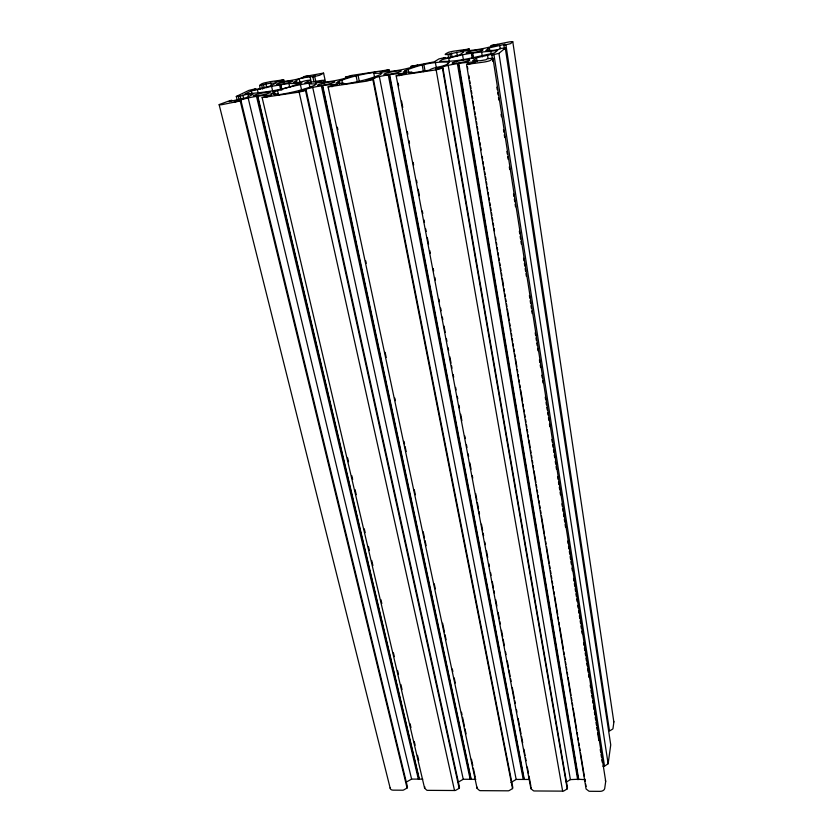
<?xml version="1.0" encoding="UTF-8"?>
<svg xmlns="http://www.w3.org/2000/svg" width="833" height="833" viewBox="0 0 833 833"><rect width="100%" height="100%" fill="white"/><g stroke="black" fill="none" stroke-linecap="round" stroke-linejoin="round"><path stroke-width="1.25" d="M602.853 766.162L604.519 766.162L608.132 763.757L610.735 744.879L505.287 48.085L499.956 48.449L498.696 49.48L493.126 50.396L485.795 50.574L489.304 47.856L505.11 44.253L503.903 45.232L504.486 49.095M325.516 82.03L323.568 73.065L303.212 76.782L309.553 75.73C298.547 79.468 286.677 81.696 275.036 82.019L283.689 79.812L284.261 82.342M390.24 787.737A4.061 2.593 -16.6 0 0 393.166 790.153L402.578 790.205A1.656 1.072 -16.3 0 0 403.818 789.882L407.077 788.028L407.472 786.914L241.029 100.793L234.271 101.897C246.183 97.794 259.063 95.243 271.683 95.129L262.135 97.617L424.58 788.122L426.59 790.007A1.666 1.083 -15.2 0 0 427.506 790.35L454.797 790.507A1.676 1.104 -13.9 0 0 455.922 790.184L459.16 788.299L459.493 787.175L306.19 90.203L299.203 91.338C311.355 87.017 324.599 84.654 337.511 84.414L328.087 86.892L477.09 788.393L479.267 790.309A1.687 1.114 -12.7 0 0 480.224 790.652L508.192 790.819A1.697 1.125 -11.3 0 0 509.327 790.486L512.534 788.591L512.805 787.445L373.455 79.26L366.239 80.437C378.63 75.907 392.26 73.731 405.473 73.346L404.047 74.283L396.185 75.824L530.913 788.684L533.266 790.621A1.708 1.145 -9.9 0 0 534.255 790.965L562.941 791.131A1.718 1.156 -8.4 0 0 564.087 790.798L567.242 788.872L567.45 787.716L442.937 67.962L435.482 69.17C448.112 64.422 462.169 62.444 475.685 61.913L474.55 62.819L466.542 64.391L586.088 788.976L588.619 790.933A1.728 1.166 -7 0 0 589.785 791.288L600.093 791.35A4.248 2.863 -6.4 0 0 604.716 788.476L605.685 781.479A1.718 1.145 -6.2 0 0 605.299 780.656M530.913 788.684L531.162 787.539M477.09 788.393L477.403 787.268M424.58 788.122L424.945 786.998M323.589 73.189L319.56 75.303L312.885 76.865L313.979 81.946M283.689 79.812L269.902 81.696C266.279 82.863 256.689 82.915 260.594 89.037M310.105 80.28L304.628 83.154L322.038 80.343L324.297 80.374L324.849 82.915M492.844 61.486L491.834 55.061L498.957 53.354L505.287 48.085M491.834 55.061L493.167 53.978L476.486 57.8L472.603 60.819L480.204 60.726L486.055 59.768L487.451 58.622L492.959 58.279L490.533 60.351A5.592 0.635 -10.6 0 1 484.108 62.059L466.542 64.391M237.228 100.231L236.312 96.441L248.952 90.349L255.908 88.715L253.471 89.891L258.449 89.069L269.528 86.268L275.785 83.196L270.746 83.102L259.75 85.278M396.185 75.824L436.534 69.785L442.937 67.962M503.903 45.232L510.431 43.701L512.732 41.889A5.092 0.531 -10.5 0 0 508.619 42.035L490.845 45.638L497.759 44.482C486.17 48.741 473.29 50.542 460.899 51.198L469.208 49.012L469.625 51.573M469.208 49.012L453.569 51.177C451.85 51.479 450.132 51.823 448.466 52.354C435.742 58.602 464.148 49.407 463.617 52.104L459.764 54.874L449.06 57.654L443.614 58.549L445.155 57.487L438.939 58.914L434.232 61.85L410.804 66.411L417.833 65.255C405.9 69.597 392.749 71.68 380.015 72.107L388.949 69.753L389.438 72.315M405.484 70.67L404.953 70.67C418.978 64.943 434.128 61.225 449.539 62.215L447.581 63.62L448.133 63.62C442.583 67.463 434.764 66.442 429.162 70.201L410.294 73.273L411.981 72.148L403.214 72.138L405.484 70.67L405.952 73.231M328.087 86.892L366.905 81.103L373.455 79.26M566.294 782.093L570.397 779.605L578.269 779.251L458.265 63.527M374.819 78.354L373.809 73.252L375.589 72.19C362.855 74.043 350.12 76.688 338.24 81.582L339.239 84.133M510.973 782.499L516.168 779.428L529.059 779.469M458.004 782.291L463.252 779.261L475.841 779.303M406.296 782.093L411.606 779.094L422.758 779.136M338.708 81.582L336.022 83.102L343.862 83.238L341.863 84.393C354.889 82.529 367.967 79.853 380.067 74.741L381.962 73.273L373.809 73.252M262.135 97.617L299.505 92.047L306.19 90.203M388.949 69.753L351.641 75.428L345.383 77.146L352.203 76.032C340.489 80.176 327.702 82.425 315.249 82.738L324.297 80.374M310.011 87.663L309.178 83.852L311.25 82.759C298.495 84.81 285.542 87.392 273.578 92.151L274.161 94.681M312.885 76.865L314.999 75.761C310.699 77.948 293.154 76.657 296.652 83.467M274.588 94.691L273.995 92.161L270.923 93.723L277.899 93.983L275.588 95.181C288.739 93.327 301.827 90.453 314.124 85.518L316.467 83.998L309.178 83.852M296.09 80.926L293.299 82.342C299.276 83.81 304.409 80.03 310.126 80.207M236.312 96.441C241.966 96.743 247.068 92.744 252.972 94.389L246.079 97.773L229.137 101.626L231.824 100.324L229.918 100.637L219.537 104.417A5.269 0.562 -11.9 0 0 222.349 104.583L241.029 100.793M251.379 90.901L244.985 93.983C264.165 92.546 283.907 90.183 301.827 82.602L295.777 83.592L288.916 83.456L271.568 86.32L251.379 90.901L251.983 93.431M462.565 54.811L442.271 59.476L439.73 61.236C458.389 62.392 476.237 56.498 494.292 53.062L497.613 50.355C485.931 51.875 474.144 52.302 462.565 54.811L463.419 59.945M578.269 779.251L584.828 779.646M219.152 104.719L390.25 788.424M242.819 95.024L243.736 98.815M240.248 96.264L241.164 100.054M240.268 101.178L407.077 788.028M238.363 96.576L239.29 100.366M247.89 94.191L248.494 96.722M248.14 97.867L411.606 779.094M257.459 89.891L258.355 93.681M257.824 96.295L419.374 779.126M257.428 96.274L418.989 778.761M256.543 96.503L418.353 779.115M261.749 85.33L262.645 89.131M347.621 457.942L348.517 461.742M351.786 475.664L352.682 479.454M355.056 489.585L356.253 494.646M364.281 528.82L365.177 532.61M368.446 546.531L369.331 550.332M371.716 560.453L372.903 565.524M380.931 599.687L381.826 603.488M393.426 652.843L394.321 656.643M397.591 670.565L398.476 674.366M400.86 684.487L402.047 689.547M410.075 723.721L410.971 727.521M414.24 741.443L415.136 745.233M417.51 755.364L418.707 760.425M265.894 83.904L266.779 87.704M266.268 94.92L266.862 97.451M263.551 85.028L264.144 87.569M271.568 86.32L272.735 91.391M270.746 83.102L271.329 85.632M277.504 90.38L278.67 95.451M274.474 91.922L275.067 94.452M280.836 84.789L281.991 89.86M280.44 84.779L281.596 89.849M279.607 84.997L280.773 90.068M283.053 80.124L283.626 82.665M288.916 83.456L289.769 87.267M299.151 92.109L454.516 790.507M296.527 80.707L297.089 83.248M299.266 79.312L300.109 83.123M300.38 84.539L301.785 90.891M305.513 90.568L459.16 788.299M312.708 87.34L463.252 779.261M310.032 76.584L311.417 82.946M314.728 76.563L315.822 81.644M323.683 80.718L324.224 83.258M322.704 85.716L471.218 779.292M322.256 85.705L470.791 778.917M321.382 85.924L470.166 779.282M337.365 127.23L337.906 129.771M365.697 260.76L366.239 263.301M385.127 352.328L386.2 357.419M394.832 398.112L395.373 400.652M404.015 441.355L404.546 443.895M405.088 446.436L406.171 451.528M414.261 489.679L415.344 494.76M423.164 531.641L424.518 538.003M425.059 540.544L426.132 545.636M434.232 583.787L435.315 588.869M442.594 623.209L444.489 632.112M445.02 634.652L446.103 639.744M452.309 668.993L452.85 671.533M454.204 677.895L455.276 682.977M461.482 712.236L462.023 714.776M462.565 717.317L464.45 726.22M464.991 728.76L466.074 733.852M471.468 759.29L472.821 765.642M473.352 768.193L475.247 777.085M331.419 84.289L331.961 86.84M339.125 81.353L339.656 83.894M341.769 79.853L342.561 83.675M358.023 75.074L359.315 81.457M356.16 76.147L357.451 82.529M372.872 79.614L512.534 788.591M379.348 76.48L516.168 779.428M389.667 74.793L524.321 779.459M388.417 70.087L388.907 72.638M389.167 74.793L523.874 779.084M388.303 75.012L523.249 779.449M398.663 73.325L399.142 75.876M398.174 83.144L398.663 85.705M401.558 101.043L402.766 107.436M407.347 131.729L407.826 134.28M409.034 140.673L409.524 143.224M413.137 162.404L413.626 164.965M416.521 180.303L417 182.854M418.208 189.247L419.416 195.64M422.31 210.978L422.8 213.54M423.997 219.933L424.486 222.484M425.694 228.877L426.173 231.439M427.381 237.832L428.589 244.225M429.797 250.608L430.276 253.17M433.17 268.507L433.66 271.069M434.857 277.462L435.347 280.013M438.97 299.193L439.449 301.744M440.657 308.137L441.136 310.699M442.344 317.092L442.823 319.643M444.031 326.036L445.239 332.429M446.446 338.823L446.925 341.374M448.133 347.767L448.623 350.329M449.83 356.722L451.028 363.115M451.517 365.666L451.996 368.228M453.204 374.621L453.683 377.172M455.62 387.397L456.099 389.959M457.307 396.352L457.786 398.903M458.993 405.296L459.483 407.858M460.691 414.251L461.888 420.634M464.793 435.982L465.272 438.533M466.48 444.926L466.959 447.488M468.167 453.881L468.646 456.432M469.854 462.825L471.061 469.218M472.269 475.612L472.748 478.163M475.653 493.511L476.861 499.894M477.34 502.455L478.548 508.848M479.027 511.4L479.506 513.961M481.443 524.186L482.651 530.579M483.13 533.141L483.619 535.692M484.816 542.085L485.306 544.636M486.514 551.03L487.721 557.423M488.919 563.816L489.408 566.378M490.616 572.76L491.095 575.322M492.303 581.715L493.511 588.108M493.99 590.659L494.479 593.221M495.677 599.614L496.885 606.008M498.092 612.39L499.3 618.784M499.779 621.345L500.269 623.896M501.476 630.289L502.684 636.683M503.163 639.244L504.371 645.637M505.579 652.02L506.058 654.582M507.266 660.975L508.474 667.368M508.953 669.919L510.16 676.313M510.65 678.874L511.129 681.425M512.337 687.819L514.263 698.044M514.752 700.605L515.231 703.156M516.439 709.549L516.918 712.111M518.126 718.504L519.334 724.897M519.813 727.448L521.021 733.842M521.51 736.403L522.707 742.786M523.915 749.179L525.123 755.573M525.613 758.134L526.092 760.685M527.299 767.078L528.507 773.472M528.986 776.033L530.923 786.258M408.055 69.004L408.764 72.835M405.827 70.441L406.306 73.002M423.841 64.266L424.986 70.659M422.279 65.297L423.435 71.7M436.159 69.847L562.639 791.131M435.367 62.371L436.263 67.494M442.458 68.306L567.242 788.872M447.998 54.489L449.226 60.965M448.164 65.255L570.397 779.605M451.444 53.145L452.09 56.998M449.966 54.166L450.622 58.008M458.816 63.516L578.758 779.626M456.744 52.271L457.39 56.113M457.411 63.745L577.654 779.626M468.812 49.293L469.239 51.854M468.115 62.006L468.531 64.568M467.407 66.619L467.834 69.181M468.885 75.595L469.312 78.167M469.739 80.728L470.156 83.3M470.583 85.861L470.999 88.433M471.426 90.995L471.853 93.567M472.269 96.128L472.696 98.7M473.123 101.262L473.54 103.833M473.967 106.395L474.383 108.967M474.81 111.528L475.237 114.1M475.653 116.662L476.08 119.234M476.507 121.795L476.924 124.367M477.351 126.928L477.767 129.5M478.194 132.062L478.621 134.623M479.037 137.195L479.464 139.757M479.891 142.328L480.308 144.89M480.735 147.462L481.151 150.023M482.213 156.448L482.64 159.009M483.057 161.581L483.484 164.143M483.9 166.715L484.327 169.276M484.754 171.848L485.17 174.409M485.597 176.981L486.024 179.543M486.441 182.104L486.868 184.676M487.284 187.238L487.711 189.809M488.138 192.371L488.555 194.943M488.981 197.504L489.408 200.076M489.825 202.638L490.252 205.21M490.668 207.771L491.095 210.343M491.522 212.904L491.939 215.476M492.365 218.038L492.792 220.61M493.209 223.171L493.636 225.743M494.052 228.304L494.479 230.876M495.541 237.29L495.958 239.852M496.385 242.424L496.812 244.985M497.228 247.557L497.655 250.119M498.072 252.691L498.498 255.252M498.925 257.824L499.342 260.385M499.769 262.957L500.196 265.519M500.612 268.091L501.039 270.652M501.456 273.224L501.882 275.785M502.309 278.357L503.569 286.052M503.996 288.624L504.423 291.186M504.84 293.757L505.267 296.319M505.693 298.891L506.11 301.452M506.537 304.024L506.953 306.586M507.38 309.158L509.286 320.705M509.713 323.266L510.129 325.838M510.556 328.4L510.973 330.972M511.4 333.533L511.826 336.105M512.243 338.667L512.67 341.238M513.097 343.8L513.513 346.372M513.94 348.933L514.357 351.505M514.784 354.067L515.211 356.639M515.627 359.2L516.897 366.895M517.324 369.467L517.741 372.028M518.168 374.6L518.595 377.162M519.011 379.733L519.438 382.295M519.865 384.867L520.281 387.428M520.708 390L522.614 401.548M523.03 404.109L523.457 406.681M523.874 409.242L524.301 411.814M524.728 414.376L525.144 416.948M525.571 419.509L525.998 422.081M526.414 424.643L526.841 427.214M527.258 429.776L527.685 432.348M528.112 434.909L528.528 437.481M528.955 440.043L530.225 447.748M530.642 450.309L531.069 452.881M531.496 455.443L531.912 458.015M532.339 460.576L532.766 463.148M533.182 465.709L533.609 468.281M534.026 470.843L535.931 482.39M536.358 484.962L536.775 487.524M537.202 490.096L537.629 492.657M538.045 495.229L538.472 497.79M538.899 500.362L539.315 502.924M539.742 505.496L540.159 508.057M540.586 510.629L541.013 513.19M541.429 515.762L544.397 533.724M544.813 536.296L545.24 538.857M545.667 541.419L546.084 543.991M546.51 546.552L549.259 563.243M549.686 565.805L550.103 568.377M550.53 570.938L550.946 573.51M551.373 576.072L551.8 578.643M552.217 581.205L552.643 583.766M553.07 586.338L553.487 588.9M553.914 591.472L554.33 594.033M554.757 596.605L557.714 614.567M558.141 617.138L558.568 619.7M558.985 622.272L559.412 624.833M559.828 627.405L563.431 649.219M563.847 651.781L564.274 654.353M564.701 656.914L565.118 659.486M565.545 662.048L565.971 664.619M566.388 667.181L566.815 669.753M567.231 672.314L567.658 674.886M568.085 677.448L571.042 695.42M571.469 697.981L571.886 700.553M572.313 703.114L572.74 705.686M573.156 708.248L576.748 730.062M577.175 732.634L577.602 735.195M578.019 737.767L578.446 740.329M578.873 742.901L579.289 745.462M579.716 748.034L580.132 750.595M580.559 753.167L584.37 776.262M584.787 778.824L585.214 781.396M585.641 783.957L586.057 786.529M474.695 59.185L475.112 61.757M472.707 53.145L473.54 58.279M472.176 53.156L473.009 58.289M471.374 53.364L472.207 58.497M476.486 57.8L477.111 61.652M481.557 51.677L482.38 56.821M489.304 47.856L489.908 51.708M487.69 49.105L488.096 51.677M487.482 54.905L488.086 58.758M493.959 54.718L604.519 766.162M492.969 58.3L605.685 781.25M496.853 87.205L497.259 89.777M497.655 92.348L498.061 94.92M498.457 97.492L498.863 100.064M501.07 114.215L501.476 116.787M503.476 129.646L503.882 132.218M504.277 134.79L504.683 137.362M506.891 151.502L507.297 154.074M507.693 156.646L508.099 159.218M509.307 166.933L509.702 169.505M513.513 193.943L513.919 196.515M514.325 199.087L514.721 201.659M515.127 204.231L515.523 206.803M519.344 231.23L519.74 233.802M520.146 236.374L520.542 238.946M520.948 241.518L521.343 244.09M523.551 258.23L523.957 260.802M524.363 263.374L524.759 265.946M525.165 268.518L525.561 271.089M525.967 273.661L526.362 276.233M529.382 295.528L529.778 298.099M530.184 300.671L530.579 303.243M530.985 305.815L531.381 308.387M531.787 310.959L532.183 313.531M535.202 332.815L535.598 335.387M536.004 337.959L536.4 340.53M536.806 343.102L537.202 345.674M537.608 348.246L538.014 350.818M539.42 359.825L539.815 362.397M540.221 364.969L540.617 367.54M541.825 375.256L542.221 377.828M542.627 380.4L543.033 382.972M545.24 397.112L545.636 399.684M546.042 402.256L546.438 404.828M546.844 407.399L547.239 409.971M547.645 412.543L548.052 415.115M548.447 417.687L548.853 420.259M549.457 424.112L549.853 426.683M551.862 439.543L552.258 442.115M552.664 444.687L553.07 447.259M553.466 449.83L553.872 452.402M554.268 454.974L554.674 457.546M555.278 461.409L555.673 463.981M556.08 466.553L556.475 469.125M557.683 476.84L558.089 479.412M558.485 481.984L558.891 484.556M559.287 487.128L559.693 489.7M560.088 492.272L560.494 494.844M561.9 503.84L562.296 506.412M562.702 508.984L563.108 511.556M563.504 514.128L563.91 516.699M564.305 519.271L564.712 521.843M565.107 524.415L565.513 526.987M567.721 541.138L568.127 543.71M568.523 546.281L568.929 548.853M569.324 551.425L569.73 553.997M570.126 556.569L570.532 559.141M570.938 561.713L571.334 564.285M571.938 568.137L572.344 570.709M573.541 578.425L573.947 580.997M574.343 583.569L574.749 586.14M575.145 588.712L575.551 591.284M575.957 593.856L576.353 596.428M576.759 599L577.154 601.572M577.758 605.424L578.164 607.996M578.56 610.568L578.966 613.14M579.362 615.712L579.768 618.284M580.164 620.856L580.57 623.428M580.976 626L581.372 628.571M581.778 631.143L582.173 633.715M583.579 642.722L583.985 645.294M584.381 647.866L584.787 650.438M585.183 653.01L585.589 655.581M585.995 658.153L586.39 660.725M586.796 663.297L587.192 665.869M587.598 668.441L588.202 672.293M588.598 674.865L589.004 677.437M590.201 685.153L590.607 687.725M591.014 690.297L591.409 692.869M591.815 695.44L592.211 698.012M592.617 700.584L593.013 703.156M593.419 705.728L594.023 709.591M594.418 712.163L594.824 714.735M595.22 717.307L595.626 719.879M596.032 722.45L596.428 725.022M596.834 727.594L597.23 730.166M597.636 732.738L598.844 740.454M600.239 749.45L600.645 752.022M601.051 754.594L601.447 757.166M601.853 759.738L602.249 762.31M490.856 51.459L491.251 54.03M498.957 53.354L608.132 763.757M499.685 45.149L500.279 49.012M505.923 44.899L609.496 730.978L612.411 729.239A1.624 1.02 -6.1 0 0 612.994 728.511L613.838 722.378A3.957 2.468 -6.2 0 0 613.484 721.139M512.795 41.775L613.827 721.888M288.53 82.686L286.011 83.3A8.205 0.833 -11.6 0 1 276.868 84.039A8.205 0.833 -11.6 0 1 290.55 80.999L291.956 80.957A8.205 0.833 -11.6 0 1 288.53 82.686M456.505 63.246A9.038 1.01 -10.7 0 0 469.833 59.861A9.038 1.01 -10.7 0 0 456.515 61.475A9.038 1.01 -10.7 0 0 456.505 63.246M470.447 52.937A8.59 0.906 -10.7 0 0 483.046 49.772A8.59 0.906 -10.7 0 0 470.312 51.365A8.59 0.906 -10.7 0 0 470.447 52.937M321.569 85.289A8.736 0.948 -11.4 0 0 334.699 81.894A8.736 0.948 -11.4 0 0 322.163 83.498A8.736 0.948 -11.4 0 0 321.569 85.289M388.209 74.408A8.871 0.979 -11.1 0 0 401.183 71.024A8.871 0.979 -11.1 0 0 388.032 72.721A8.871 0.979 -11.1 0 0 388.209 74.408M257.449 95.764A8.632 0.916 -11.7 0 0 270.298 92.359A8.632 0.916 -11.7 0 0 257.813 94.077A8.632 0.916 -11.7 0 0 257.449 95.764"/></g></svg>
